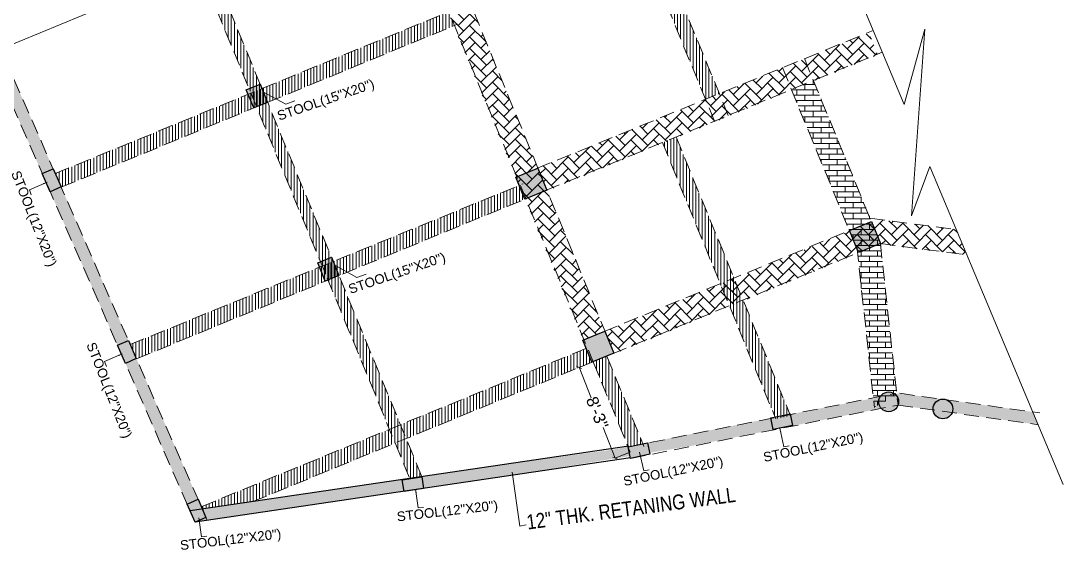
# Model space of a CAD drawing. Header units: inches. Extents: x 1182429 to 1211915, y -922309 to -906718.
# Drawn here: x 1185957 to 1187010, y -920591 to -920057 of the extents above; entities that cross this region are included whole.
import ezdxf

# ---------------------------------------------------------------- set-up
doc = ezdxf.new("R2010")
doc.units = ezdxf.units.IN
doc.header["$LTSCALE"] = 6
doc.header["$PDMODE"] = 2
doc.linetypes.add('CONTINOUS', pattern=[2000000.0, 1000000.0, 1000000.0])
doc.linetypes.add('DASHED2', pattern=[0.375, 0.25, -0.125])
for name, color, linetype in [('A-CUTOUT', 3, 'CONTINOUS'), ('COLL SIZE', 160, 'Continuous'), ('DIM', 7, 'Continuous'), ('door', 5, 'Continuous'), ('FITTING', 24, 'Continuous'), ('Plot Boundary', 245, 'Continuous')]:
    doc.layers.add(name, color=color, linetype=linetype)
for name, color, linetype, lineweight in [('col hatch', 13, 'Continuous', 30), ('column', 240, 'Continuous', 25), ('v.b', 200, 'Continuous', 5), ('W', 250, 'Continuous', 5), ('wall', 7, 'Continuous', 30)]:
    doc.layers.add(name, color=color, linetype=linetype, lineweight=lineweight)
doc.styles.add('ARI', font='arial.ttf')
doc.styles.add('TYTLE-TEXT', font='swissel.ttf', dxfattribs={"width": 0.75, "height": 250})
doc.dimstyles.new('Copy(2) of AA', dxfattribs={"dimtxt": 12, "dimasz": 4, "dimexe": 0.18, "dimexo": 0, "dimgap": 0.09, "dimtad": 0, "dimdec": 0, "dimzin": 0, "dimdsep": 46, "dimlunit": 3, "dimtxsty": 'ARI', "dimblk": 'OBLIQUE', "dimcen": 0.09, "dimclrd": 7, "dimclre": 7, "dimclrt": 7, "dimadec": 0, "dimazin": 0, "dimtfac": 1, "dimtdec": 0, "dimtofl": 0, "dimtmove": 0, "dimatfit": 3, "dimfxl": 1, "dimtolj": 1, "dimtzin": 0, "dimlwd": 5, "dimlwe": 5, "dimarcsym": 0})
pattern_1 = [(90, (-17237.5356, -15772.3168), (-3.175, 0), [])]

# ---------------------------------------------------------------- blocks, each defined once
blk = doc.blocks.new('_Oblique')
at = {"layer": 'DIM', "color": 0, "lineweight": -2}
blk.add_line((-0.5, -0.5), (0.5, 0.5), dxfattribs=at)
blk = doc.blocks.new('*D40')
at = {"layer": 'Defpoints', "color": 0, "ltscale": 6, "transparency": 16777216}
for p in [(1186324, -919888, -8022.9), (1185912, -920058.1, -17289), (1185925.3, -920090.4)]:
    blk.add_point(p, dxfattribs=at)
at = {"layer": 'wall', "color": 7, "lineweight": 5, "ltscale": 6, "transparency": 16777216}
for p, q in [((1186324, -919888), (1186337.5, -919920.6)), ((1186337.4, -919920.4), (1186137.6, -920002.8)), ((1185925.3, -920090.4), (1186099.4, -920018.6)), ((1185912, -920058.1), (1185925.4, -920090.6))]:
    blk.add_line(p, q, dxfattribs=at)
at = {"layer": 'wall', "color": 7, "lineweight": 5, "ltscale": 6, "transparency": 16777216, "xscale": 4, "yscale": 4, "zscale": 4}
for p, rotation in [((1186337.4, -919920.4), 22.42476301052546), ((1185925.3, -920090.4), 202.4247630105255)]:
    blk.add_blockref('_Oblique', p, dxfattribs=dict(at, rotation=rotation))
at = {"layer": 'wall', "color": 7, "ltscale": 6, "transparency": 16777216, "insert": (1186118.5, -920010.7), "char_height": 12, "attachment_point": 5, "rotation": 22.4248, "style": 'ARI'}
blk.add_mtext('\\A1;37\'-2"', dxfattribs=at)
blk = doc.blocks.new('*D44')
at = {"layer": 'Defpoints', "color": 0, "ltscale": 6, "transparency": 16777216}
for p in [(1186535.4, -920401.2, -8022.9), (1186572, -920493, -8022.9), (1186557.9, -920498.6)]:
    blk.add_point(p, dxfattribs=at)
at = {"layer": 'wall', "color": 7, "lineweight": 5, "ltscale": 6, "transparency": 16777216}
for p, q in [((1186535.4, -920401.2), (1186521.1, -920406.9)), ((1186521.3, -920406.8), (1186533.6, -920437.8)), ((1186557.9, -920498.6), (1186545.5, -920467.6)), ((1186572, -920493), (1186557.7, -920498.7))]:
    blk.add_line(p, q, dxfattribs=at)
at = {"layer": 'wall', "color": 7, "lineweight": 5, "ltscale": 6, "transparency": 16777216, "xscale": 4, "yscale": 4, "zscale": 4}
for p, rotation in [((1186521.3, -920406.8), 111.7326909700284), ((1186557.9, -920498.6), 291.7326909700284)]:
    blk.add_blockref('_Oblique', p, dxfattribs=dict(at, rotation=rotation))
at = {"layer": 'wall', "color": 7, "ltscale": 6, "transparency": 16777216, "insert": (1186539.6, -920452.7), "char_height": 12, "attachment_point": 5, "rotation": 291.7327, "style": 'ARI'}
blk.add_mtext('\\A1;8\'-3"', dxfattribs=at)

msp = doc.modelspace()

# ---------------------------------------------------------------- hatches: boundary and pattern name
at = {"layer": 'A-CUTOUT', "lineweight": 0, "ltscale": 0.3}
h = msp.add_hatch(dxfattribs=at)
h.set_pattern_fill('AR-BRSTD', color=256, scale=0.08)
h.set_pattern_definition([(0, (47317.642, -17805.9863), (0, 5.419344), []), (90, (47317.642, -17805.986), (-8.128, 5.419344), [5.419344, -5.419344])])
h.paths.add_polyline_path([(1186758, -920117.3), (1186825.5, -920280.7), (1186842.3, -920434.7), (1186819.5, -920447.2), (1186802.1, -920287.9), (1186735.8, -920126.4)])
at = {"layer": 'col hatch', "lineweight": 25, "ltscale": 100, "true_color": 0x52271e}
h = msp.add_hatch(color=19, dxfattribs=at)
h.dxf.hatch_style = 1
h.paths.add_polyline_path([(1186185.2, -920126.6), (1186199.1, -920120.9), (1186206.7, -920139.4), (1186192.8, -920145.1)])
h = msp.add_hatch(color=19, dxfattribs=at)
h.dxf.hatch_style = 1
h.paths.add_polyline_path([(1186257.3, -920301.4), (1186271.2, -920295.7), (1186278.8, -920314.2), (1186264.9, -920319.9)])
at = {"layer": 'COLL SIZE', "lineweight": 25, "ltscale": 100}
h = msp.add_hatch(color=256, dxfattribs=at)
h.dxf.hatch_style = 1
h.paths.add_polyline_path([(1185987.2, -920229.6), (1185979.1, -920211.3), (1185990.1, -920206.5), (1185998.1, -920224.8)])
h = msp.add_hatch(color=256, dxfattribs=at)
h.dxf.hatch_style = 1
h.paths.add_polyline_path([(1186063.1, -920402.9), (1186055.1, -920384.6), (1186066.1, -920379.7), (1186074.1, -920398)])
h = msp.add_hatch(color=256, dxfattribs=at)
h.dxf.hatch_style = 1
h.paths.add_polyline_path([(1186714.9, -920457.9), (1186734.5, -920453.8), (1186737, -920465.6), (1186717.4, -920469.7)])
h = msp.add_hatch(color=256, dxfattribs=at)
h.dxf.hatch_style = 1
h.paths.add_polyline_path([(1186570.8, -920487.1), (1186590.4, -920483), (1186592.8, -920494.7), (1186573.3, -920498.9)])
h = msp.add_hatch(color=256, dxfattribs=at)
h.dxf.hatch_style = 1
h.paths.add_polyline_path([(1186342.7, -920520.3), (1186362.5, -920517.3), (1186364.3, -920529.2), (1186344.5, -920532.1)])
h = msp.add_hatch(color=256, dxfattribs=at)
h.dxf.hatch_style = 1
h.paths.add_polyline_path([(1186133.4, -920563.2), (1186125.4, -920544.9), (1186136.4, -920540), (1186144.4, -920558.4)])
at = {"layer": 'column', "ltscale": 10}
h = msp.add_hatch(color=256, dxfattribs=at)
h.dxf.hatch_style = 1
h.paths.add_polyline_path([(1186457.5, -920214.8), (1186479.7, -920205.7), (1186488.8, -920227.9), (1186466.6, -920237)])
h = msp.add_hatch(color=256, dxfattribs=at)
h.dxf.hatch_style = 1
h.paths.add_polyline_path([(1186794.3, -920268.9), (1186816.5, -920259.7), (1186825.6, -920281.9), (1186803.4, -920291.1)])
h = msp.add_hatch(color=256, dxfattribs=at)
h.dxf.hatch_style = 1
h.paths.add_polyline_path([(1186525.2, -920379.5), (1186547.4, -920370.4), (1186556.5, -920392.6), (1186534.3, -920401.7)])
h = msp.add_hatch(color=256, dxfattribs=at)
h.dxf.hatch_style = 1
edge = h.paths.add_edge_path()
edge.add_arc((1186834, -920441.7), 10, 0, 360)
h = msp.add_hatch(color=256, dxfattribs=at)
h.dxf.hatch_style = 1
edge = h.paths.add_edge_path()
edge.add_arc((1186834, -920441.7), 10, 0, 360)
h = msp.add_hatch(color=256, dxfattribs=at)
h.dxf.hatch_style = 1
edge = h.paths.add_edge_path()
edge.add_arc((1186888.8, -920448.9), 10, 0, 360)
h = msp.add_hatch(color=256, dxfattribs=at)
h.dxf.hatch_style = 1
edge = h.paths.add_edge_path()
edge.add_arc((1186888.8, -920448.9), 10, 0, 360)
at = {"layer": 'door', "lineweight": 0, "ltscale": 0.3}
h = msp.add_hatch(dxfattribs=at)
h.set_pattern_fill('AR-HBONE', color=256, scale=0.08)
h.set_pattern_definition([(45, (47317.642, -17805.9864), (0, 11.494727835), [24.384, -8.128]), (135, (47323.389, -17800.239), (1e-15, 11.494727835), [24.384, -8.128])])
h.paths.add_polyline_path([(1186188, -919559.1), (1186210.2, -919549.9), (1186547.4, -920370.4), (1186525.3, -920379.4)])
h = msp.add_hatch(dxfattribs=at)
h.set_pattern_fill('AR-HBONE', color=256, scale=0.08)
h.set_pattern_definition([(45, (-16958.902, -16450.294), (0, 11.494727835), [24.384, -8.128]), (135, (-16953.155, -16444.546), (1e-15, 11.494727835), [24.384, -8.128])])
h.paths.add_polyline_path([(1186496.4, -920198.9), (1186814, -920069.1), (1186823.3, -920091.2), (1186489.1, -920228.6), (1186479.7, -920205.7)])
h = msp.add_hatch(dxfattribs=at)
h.set_pattern_fill('AR-HBONE', color=256, scale=0.08)
h.set_pattern_definition([(45, (-16891.24, -16614.9316), (0, 11.494727835), [24.384, -8.128]), (135, (-16885.4924, -16609.184), (1e-15, 11.494727835), [24.384, -8.128])])
h.paths.add_polyline_path([(1186564.1, -920363.6), (1186823.6, -920257.5), (1186902.5, -920267.9), (1186913.2, -920293.5), (1186825.9, -920282.6), (1186556.7, -920393.2), (1186547.4, -920370.4)])
at = {"layer": 'FITTING', "lineweight": 0, "ltscale": 0.3}
h = msp.add_hatch(dxfattribs=at)
h.set_pattern_fill('ANSI31', color=256, angle=45)
h.set_pattern_definition(pattern_1)
h.paths.add_polyline_path([(1185667.8, -918832.7), (1185635.9, -918754.8), (1185624.6, -918759.4), (1185759.9, -919087.4), (1185828.5, -919253.8), (1185902.9, -919434.2), (1185952.4, -919554.2), (1186017.2, -919711.4), (1186065.1, -919827.5), (1186095.8, -919901.9), (1186130.9, -919987.2), (1186156.9, -920050.2), (1186207.9, -920173.7), (1186243.5, -920260.2), (1186285.7, -920362.5), (1186322.1, -920450.8), (1186350.3, -920519.1), (1186362.5, -920517.3), (1186335.4, -920451.6), (1186305, -920377.9), (1186282.7, -920323.8), (1186256.6, -920260.4), (1186229.4, -920194.5), (1186191.9, -920103.5), (1186162.9, -920033.3), (1186137.8, -919972.4), (1186112.3, -919910.5), (1186081, -919834.6), (1186049.9, -919759.2), (1186019.2, -919684.9), (1186000.3, -919639), (1185972.8, -919572.3), (1185942.9, -919499.8), (1185917.4, -919438), (1185894, -919381.1), (1185864, -919308.5), (1185824.9, -919213.5), (1185784.9, -919116.5), (1185752.5, -919038.1), (1185707.2, -918928.2), (1185680.2, -918862.7)])
h = msp.add_hatch(dxfattribs=at)
h.set_pattern_fill('ANSI31', color=256, angle=45)
h.set_pattern_definition([(90, (56088.9204, -17807.4792), (-3.175, 0), [])])
h.paths.add_polyline_path([(1186398.5, -919487.3), (1186663, -920130.8), (1186649.1, -920136.5), (1186379.6, -919480.7), (1186393.5, -919475)])
h = msp.add_hatch(dxfattribs=at)
h.set_pattern_fill('ANSI31', color=256, angle=45)
h.set_pattern_definition([(90, (-17376.4124, -15432.4465), (-3.175, 0), [])])
h.paths.add_polyline_path([(1186337.4, -920069.4), (1186389.7, -920047.9), (1186395.4, -920061.8), (1186052.8, -920202.6), (1185998.1, -920224.8), (1185992.2, -920211.3)])
h = msp.add_hatch(dxfattribs=at)
h.set_pattern_fill('ANSI31', color=256, angle=45)
h.set_pattern_definition([(90, (56091.5504, -17805.9864), (-3.175, 0), [])])
h.paths.add_polyline_path([(1186613, -920198.6), (1186605.4, -920180), (1186619.2, -920174.3), (1186734.9, -920455.8), (1186719.9, -920458.8)])
h = msp.add_hatch(dxfattribs=at)
h.set_pattern_fill('ANSI31', color=256, angle=45)
h.set_pattern_definition([(90, (-17305.21, -15607.65), (-3.175, 0), [])])
h.paths.add_polyline_path([(1186408.6, -920244.6), (1186460.9, -920223.1), (1186466.6, -920237), (1186124.1, -920377.8), (1186074.2, -920398.3), (1186067.9, -920383.9)])
h = msp.add_hatch(dxfattribs=at)
h.set_pattern_fill('ANSI31', color=256, angle=45)
h.set_pattern_definition(pattern_1)
h.paths.add_polyline_path([(1186476.3, -920409.3), (1186528.6, -920387.8), (1186534.3, -920401.7), (1186191.7, -920542.5), (1186140.7, -920550), (1186139.7, -920547.6)])
h = msp.add_hatch(dxfattribs=at)
h.set_pattern_fill('ANSI31', color=256, angle=45)
h.set_pattern_definition([(90, (55943.4817, -17837.0027), (-3.175, 0), [])])
h.paths.add_polyline_path([(1186537.3, -920405.8), (1186535.4, -920401.2), (1186549.3, -920395.5), (1186585.7, -920483.9), (1186570.7, -920486.9)])
at = {"layer": 'Plot Boundary', "ltscale": 10}
h = msp.add_hatch(dxfattribs=at)
h.set_pattern_fill('AR-CONC', color=250, scale=0.06)
h.set_pattern_definition([(50, (-17237.536, -15772.317), (10.93108014, -0.95634513), [1.143, -12.573]), (355, (-17237.536, -15772.317), (-2.114605285, 11.463410714), [0.9144, -10.05843505]), (100.4514447, (-17236.625, -15772.397), (8.816474825, 10.507065115), [0.97140053, -10.68541468]), (46.1842, (-17237.536, -15769.269), (16.26474245, -2.52253968), [1.7145, -18.8595]), (96.6355576, (-17236.18, -15769.479), (14.24424804, 14.84556748), [1.45710139, -16.02813649]), (351.1841512, (-17237.536, -15769.269), (14.24424804, 14.84556748), [1.37159802, -15.08758392]), (21, (-17236.012, -15770.031), (9.096863476, -6.13591189), [1.143, -12.573]), (326, (-17236.012, -15770.031), (3.7081217, 11.05127797), [0.9144, -10.0584]), (71.451445, (-17235.253, -15770.542), (12.80498516, 4.91536613), [0.97140053, -10.68539626]), (37.5, (-17237.5356, -15772.317), (0.185316195, 5.073302332), [0, -9.93648, 0, -10.2108, 0, -10.0965]), (7.5, (-17237.5356, -15772.317), (4.00917975, 6.01083449), [0, -5.82168, 0, -9.70788, 0, -3.8481]), (327.5, (-17240.934, -15772.317), (8.13543571, -0.34372464), [0, -3.81, 0, -11.8872, 0, -15.7734]), (317.5, (-17242.458, -15772.317), (8.887750883, 1.525589462), [0, -4.953, 0, -7.89432, 0, -11.2014])])
h.paths.add_polyline_path([(1186943.7, -920446.9), (1186979.5, -920451.9), (1186984.9, -920464.8), (1186843.4, -920445), (1186634.9, -920486.2), (1186447.7, -920516.9), (1186292.1, -920539.8), (1186133.4, -920563.2), (1185940.7, -920123.7), (1185667.5, -919500.5), (1185379.3, -918843.1), (1185740.9, -918696.1), (1185912.9, -918626.3), (1186102.6, -918549.4), (1186107.2, -918560.5), (1185922, -918635.7), (1185745.6, -918707.3), (1185556.5, -918784.1), (1185395.2, -918849.6), (1185459.2, -918995.4), (1185531.4, -919160.3), (1185682.2, -919504.1), (1185791.2, -919752.8), (1185887.4, -919972.2), (1185970.4, -920161.6), (1186029.7, -920296.7), (1186117.8, -920497.6), (1186140.7, -920550), (1186300.3, -920526.5), (1186465.9, -920502.1), (1186556.1, -920489.8), (1186640.1, -920473.1), (1186768.5, -920447.6), (1186845.1, -920433.1)])

# ---------------------------------------------------------------- linework, layer by layer
at = {"layer": 'col hatch', "color": 19, "lineweight": 25, "ltscale": 100, "true_color": 0x52271e}
for points, elevation in [([(1186185.2, -920126.6), (1186199.1, -920120.9), (1186206.7, -920139.4), (1186192.8, -920145.1), (1186185.2, -920126.6)], -13508.9), ([(1186257.3, -920301.4), (1186271.2, -920295.7), (1186278.8, -920314.2), (1186264.9, -920319.9), (1186257.3, -920301.4)], -13502.8)]:
    msp.add_lwpolyline(points, dxfattribs=dict(at, elevation=elevation))
at = {"layer": 'COLL SIZE', "lineweight": 25, "ltscale": 100}
for points, elevation in [([(1185987.2, -920229.6), (1185979.1, -920211.3), (1185990.1, -920206.5), (1185998.1, -920224.8), (1185987.2, -920229.6)], -19913.3), ([(1186063.1, -920402.9), (1186055.1, -920384.6), (1186066.1, -920379.7), (1186074.1, -920398), (1186063.1, -920402.9)], -19794.6), ([(1186714.9, -920457.9), (1186734.5, -920453.8), (1186737, -920465.6), (1186717.4, -920469.7), (1186714.9, -920457.9)], -8022.9), ([(1186570.8, -920487.1), (1186590.4, -920483), (1186592.8, -920494.7), (1186573.3, -920498.9), (1186570.8, -920487.1)], -8022.9), ([(1186342.7, -920520.3), (1186362.5, -920517.3), (1186364.3, -920529.2), (1186344.5, -920532.1), (1186342.7, -920520.3)], -13459.8), ([(1186133.4, -920563.2), (1186125.4, -920544.9), (1186136.4, -920540), (1186144.4, -920558.4), (1186133.4, -920563.2)], -19470.4)]:
    msp.add_lwpolyline(points, dxfattribs=dict(at, elevation=elevation))
at = {"layer": 'column', "ltscale": 10, "elevation": -8022.9}
for points in [[(1186457.5, -920214.8), (1186479.7, -920205.7), (1186488.8, -920227.9), (1186466.6, -920237), (1186457.5, -920214.8)], [(1186794.3, -920268.9), (1186816.5, -920259.7), (1186825.6, -920281.9), (1186803.4, -920291.1), (1186794.3, -920268.9)], [(1186525.2, -920379.5), (1186547.4, -920370.4), (1186556.5, -920392.6), (1186534.3, -920401.7), (1186525.2, -920379.5)]]:
    msp.add_lwpolyline(points, dxfattribs=at)
at = {"layer": 'column', "ltscale": 10}
for centre in [(1186834, -920441.7, -4053.8), (1186834, -920441.7, -8022.9), (1186888.8, -920448.9, -4053.8), (1186888.8, -920448.9, -8022.9)]:
    msp.add_circle(centre, 10, dxfattribs=at)
at = {"layer": 'v.b', "linetype": 'DASHED2', "ltscale": 10}
for p, q in [((1186362.5, -920517.3, -13459.8), (1185634.7, -918752.3, -8010.1)), ((1185623.6, -918756.8, -8010.1), (1186350.3, -920519.1, -13459.8)), ((1185390.3, -918838.3, 5509.9), (1186145.7, -920561.4, -19150)), ((1185379.3, -918843.1, 5509.9), (1186133.4, -920563.2, -19470.4)), ((1186370.3, -919458.2, -8022.9), (1186658.1, -920158.4, -8022.9)), ((1186384.2, -919452.5, -8022.9), (1186672, -920152.7, -8022.9)), ((1186201.1, -919527.7, -8022.9), (1186556.5, -920392.6, -8022.9)), ((1186178.9, -919536.9, -8022.9), (1186535.4, -920401.2, -8037.6)), ((1185992.2, -920211.3, -19598.8), (1186392.7, -920046.7, -7916.3)), ((1185998.3, -920225.1, -19589.4), (1186398.4, -920060.6, -7916.3)), ((1186457.5, -920214.8, -8022.9), (1186818.3, -920066.9)), ((1186466.6, -920237, -16950.8), (1186827.5, -920088.7)), ((1186748.8, -920095.1, -8022.9), (1186825.6, -920281.9, -8022.9)), ((1186726.6, -920104.2, -8022.9), (1186803.4, -920291.1, -8022.9)), ((1186619.2, -920174.3, -8022.9), (1186734.9, -920455.8, -8022.9)), ((1186605.4, -920180, -8022.9), (1186719.9, -920458.8, -8022.9)), ((1186067.9, -920383.9, -19794.6), (1186464.8, -920221.6, -7910.2)), ((1186074.2, -920398.3, -19470.7), (1186470.5, -920235.5, -7910.2)), ((1186525.2, -920379.5, -8022.9), (1186816.5, -920259.7, -8022.9)), ((1186815.1, -920256.3, -8022.9), (1186902.5, -920267.9, -8022.8)), ((1186534.3, -920401.7, -8022.9), (1186825.6, -920281.9, -8022.9)), ((1186825.6, -920281.9, -8022.9), (1186843.4, -920445, -6120.2)), ((1186825.6, -920281.9, -8022.9), (1186913.2, -920293.5, -8022.8)), ((1186801.8, -920284.5, -8022.9), (1186819.6, -920447.6, -6120.2)), ((1186139.7, -920547.6, -19159.5), (1186532.6, -920386.1, -7695.6)), ((1186549.3, -920395.5, -8022.9), (1186586.8, -920486.8, -8022.9)), ((1186191.7, -920542.5, -17906.6), (1186538.3, -920400, -7695.6)), ((1186535.4, -920401.2, -8022.9), (1186573, -920492.5, -8022.9)), ((1186570.8, -920487.3, -8022.9), (1186841.1, -920433.2, -6120.2)), ((1186845.1, -920433.1, -6120.2), (1186986.6, -920452.9, -5181.9)), ((1186573.3, -920498.9, -8022.9), (1186843.4, -920445, -6120.2)), ((1186843.4, -920445, -6120.2), (1186984.9, -920464.8, -5181.9))]:
    msp.add_line(p, q, dxfattribs=at)
at = {"layer": 'W', "ltscale": 10}
for points in [[(1186656.3, -919679.9), (1186849.6, -920141.6)], [(1186849.6, -920141.6), (1186870.6, -920065.4), (1186857, -920253.9), (1186875.7, -920204)], [(1186875.7, -920204), (1187010.2, -920525.2)]]:
    msp.add_lwpolyline(points, dxfattribs=at)
at = {"layer": 'wall', "color": 5, "ltscale": 6}
for p, q in [((1186571.4, -920486.5, -8022.9), (1186128.4, -920551.8, -19554.9)), ((1186573.2, -920498.4, -8022.9), (1186133.4, -920563.2, -19470.4))]:
    msp.add_line(p, q, dxfattribs=at)

# ---------------------------------------------------------------- texts
at = {"layer": 'COLL SIZE', "linetype": 'ByBlock', "style": 'TYTLE-TEXT', "width": 0.813384}
msp.add_text('12" THK. RETANING WALL', height=15.007, rotation=7.5945, dxfattribs=at).set_placement((1186469.4, -920570.7, -15209.1))
at = {"layer": 'wall', "lineweight": 25, "style": 'ARI'}
for s, rotation, p in [('STOOL(15"X20")', 18.9269, (1186218.4, -920157.9, -14329.7)), ('STOOL(12"X20")', 291.6155, (1185947.5, -920210.8, 46.4)), ('STOOL(15"X20")', 18.9269, (1186290.3, -920332.9, -14323.6)), ('STOOL(12"X20")', 291.6155, (1186023.5, -920384, 165.1)), ('STOOL(12"X20")', 11.7483, (1186708.4, -920502.5, -14323.6)), ('STOOL(12"X20")', 11.7483, (1186567, -920526.8, -14323.6)), ('STOOL(12"X20")', 6.6535, (1186337.8, -920562.5, -14323.6)), ('STOOL(12"X20")', 6.6535, (1186118.9, -920591.4, 165.1))]:
    msp.add_text(s, height=9.6, rotation=rotation, dxfattribs=at).set_placement(p)

# ---------------------------------------------------------------- dimensions: what is measured, and where the dimension line sits
at = {"layer": 'wall', "color": 2, "ltscale": 6}
dim = msp.add_linear_dim(base=(1185925.3, -920090.4), p1=(1186324, -919888, -8022.9), p2=(1185912, -920058.1, -17289), angle=202.4248, dimstyle='Copy(2) of AA', override={"dimfxl": 0.18, "dimarcsym": 1}, dxfattribs=at)
dim.commit()
dim.dimension.update_dxf_attribs({"geometry": '*D40', "text_midpoint": (1186118.5, -920010.7), "dimtype": 129})
at = {"layer": 'wall', "color": 5, "ltscale": 6}
dim = msp.add_aligned_dim(p1=(1186535.4, -920401.2, -8022.9), p2=(1186572, -920493, -8022.9), distance=-15.2, dimstyle='Copy(2) of AA', override={"dimfxl": 0.18, "dimarcsym": 1}, dxfattribs=at)
dim.commit()
dim.dimension.update_dxf_attribs({"geometry": '*D44', "text_midpoint": (1186539.6, -920452.7)})

# ---------------------------------------------------------------- leaders
for points in [[(1186202.6, -920129, -12807.1), (1186225.1, -920141.3, -12807.1), (1186234.3, -920137.8, -12807.1)], [(1185983.9, -920220.1, 6347.1), (1185966.1, -920227.6, 6347.1), (1185968, -920232.7, 6347.1)], [(1186274.5, -920303.9, -12801), (1186296.9, -920316.3, -12801), (1186306.2, -920312.7, -12801)], [(1186059.8, -920393.4, 6465.8), (1186042, -920400.9, 6465.8), (1186043.9, -920405.9, 6465.8)], [(1186723.9, -920468.3, -8022.9), (1186728.2, -920487.1, -8022.9), (1186733.5, -920486.2, -8022.9)], [(1186582.4, -920492.6, -8022.9), (1186586.8, -920511.5, -8022.9), (1186592.1, -920510.5, -8022.9)], [(1186356.2, -920529.8, -8022.9), (1186358.9, -920548.9, -8022.9), (1186364.3, -920548.4, -8022.9)], [(1186137.3, -920558.8, 6465.8), (1186139.9, -920577.9, 6465.8), (1186145.3, -920577.4, 6465.8)]]:
    msp.add_leader(points, dimstyle='Copy(2) of AA', override={"dimgap": 0.09, "dimtad": 0, "dimfxl": 0.18, "dimarcsym": 1}, dxfattribs=at)
at = {"layer": 'wall', "color": 2, "ltscale": 6}
msp.add_leader([(1186453.6, -920512.7, -15124.2), (1186461.6, -920567.2, -15124.2), (1186468, -920566, -15124.2)], dimstyle='Copy(2) of AA', override={"dimgap": 0.09, "dimtad": 0, "dimfxl": 2, "dimarcsym": 1}, dxfattribs=at)

doc.saveas('drawing.dxf')
